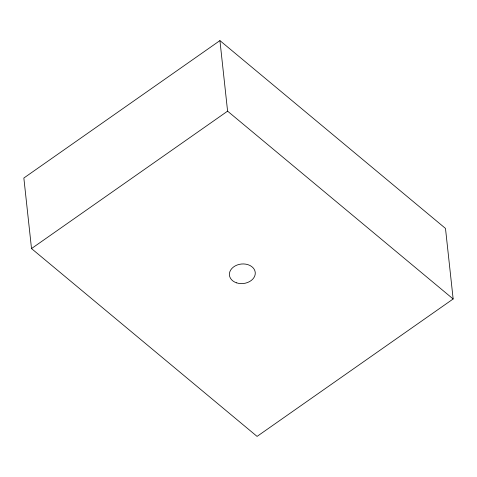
<?xml version="1.0" encoding="UTF-8"?>
<svg xmlns="http://www.w3.org/2000/svg" width="477" height="477" viewBox="0 0 477 477"><rect width="100%" height="100%" fill="white"/><g stroke="black" fill="none" stroke-linecap="round" stroke-linejoin="round"><path stroke-width="0.72" d="M219.927 40.599L23.85 178.022L31.512 248.577L257.073 436.401L453.15 298.978L445.488 228.423L219.927 40.599L227.589 111.153L453.15 298.978M31.512 248.577L227.589 111.153M236.652 282.867A12.98 9.796 -6.2 0 0 255.249 272.498A12.98 9.796 -6.2 0 0 235.095 265.969A12.98 9.796 -6.2 0 0 236.652 282.867"/></g></svg>
